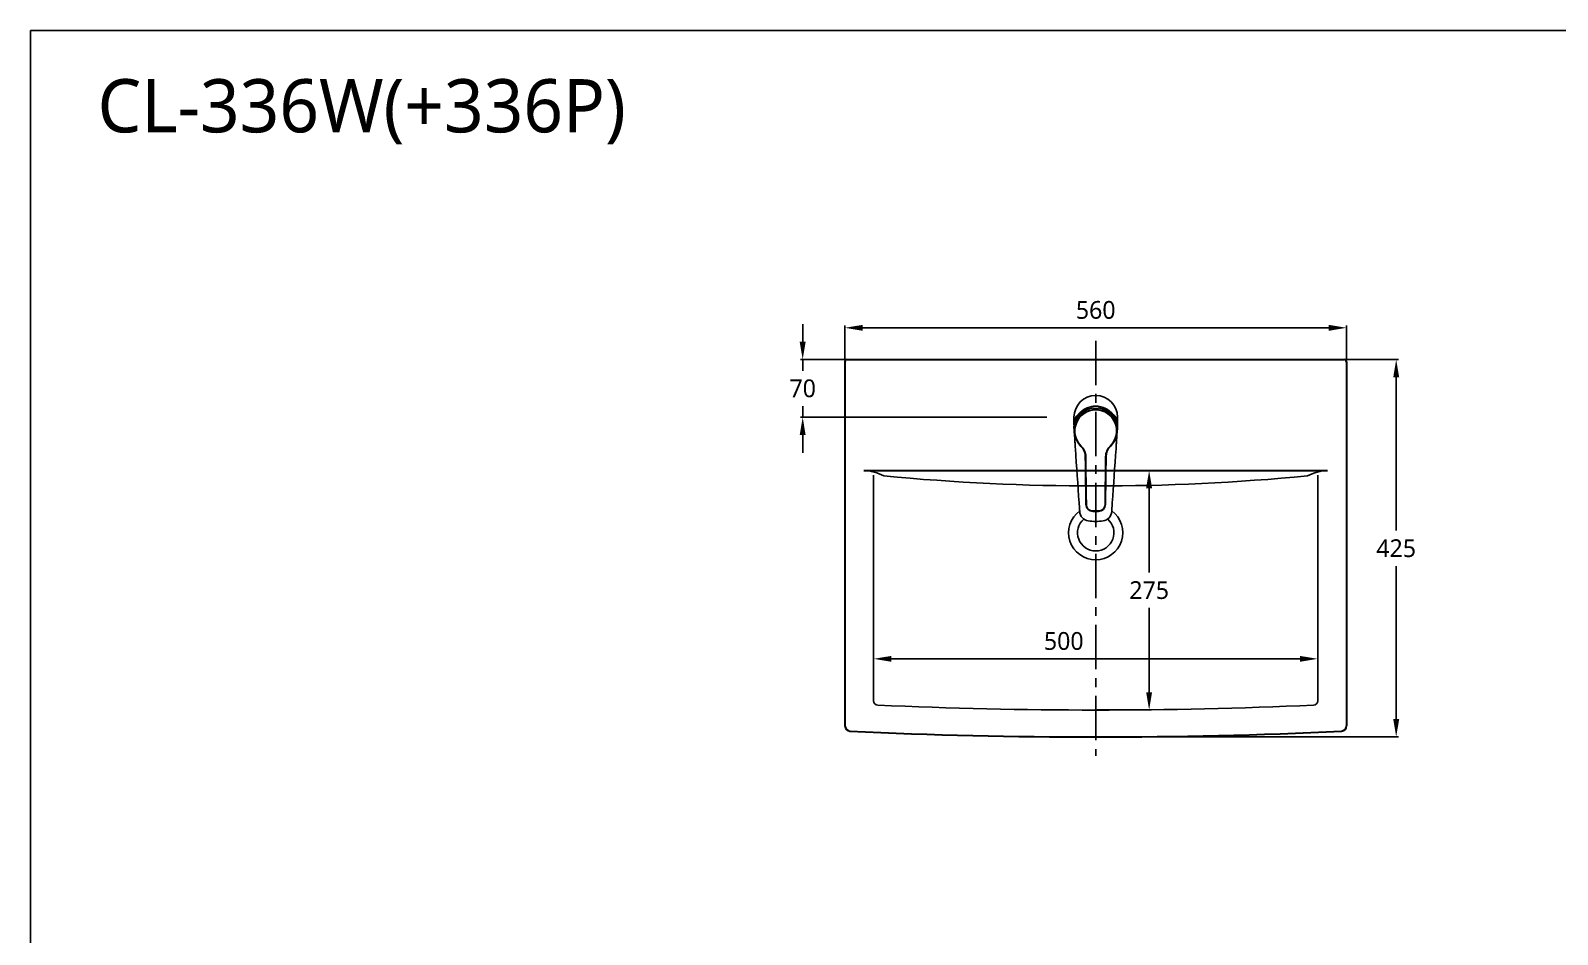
# Model space of a CAD drawing. Extents: x 3289 to 6389, y -51 to 2049.
# Drawn here: x 3289 to 5009, y 1031 to 2049 of the extents above; entities that cross this region are included whole.
import ezdxf

# ---------------------------------------------------------------- set-up
doc = ezdxf.new("R2010")
doc.units = 0
doc.header["$LTSCALE"] = 20
doc.header["$MEASUREMENT"] = 0
doc.linetypes.add('CENTER', pattern=[2, 1.25, -0.25, 0.25, -0.25])
doc.layers.get('0').update_dxf_attribs({"linetype": 'CONTINUOUS'})
doc.layers.get('DEFPOINTS').update_dxf_attribs({"linetype": 'CONTINUOUS'})
for name, color, linetype in [('1', 7, 'CONTINUOUS'), ('5', 5, 'CONTINUOUS'), ('CENTER', 2, 'CENTER')]:
    doc.layers.add(name, color=color, linetype=linetype)
doc.layers.add('c', color=4, linetype='CONTINUOUS', lineweight=30)
doc.styles.add('GHS', font='txt.shx', dxfattribs={"bigfont": '@extfont2.shx'})
doc.styles.get("Standard").update_dxf_attribs({"font": 'NanumGothic.ttf'})
doc.dimstyles.get("Standard").update_dxf_attribs({"dimtxt": 20, "dimasz": 20, "dimexe": 2.5, "dimexo": 1.5, "dimgap": 10, "dimtad": 1, "dimdec": 0, "dimzin": 0, "dimdsep": 46, "dimtxsty": 'Standard', "dimcen": 0, "dimclrd": 3, "dimclre": 3, "dimclrt": 2, "dimadec": 0, "dimazin": 0, "dimtfac": 1, "dimtdec": 0, "dimtmove": 0, "dimatfit": 3, "dimfxl": 1, "dimtolj": 1, "dimtzin": 0, "dimarcsym": 0})

# ---------------------------------------------------------------- blocks, each defined once
blk = doc.blocks.new('*D20')
at = {"color": 3, "lineweight": -2, "transparency": 16777216}
for p, q in [((4159.1, 1698.5), (4159.1, 1718.5)), ((4207.7, 1678.5), (4156.6, 1678.5)), ((4159.1, 1678.5), (4159.1, 1666)), ((4159.1, 1613.5), (4159.1, 1626)), ((4434.3, 1613.5), (4156.6, 1613.5)), ((4159.1, 1593.5), (4159.1, 1573.5))]:
    blk.add_line(p, q, dxfattribs=at)
at = {"color": 3, "transparency": 16777216}
for points in [[(4155.7, 1698.5), (4162.4, 1698.5), (4159.1, 1678.5)], [(4155.7, 1593.5), (4162.4, 1593.5), (4159.1, 1613.5)]]:
    blk.add_solid(points, dxfattribs=at)
at = {"layer": 'DEFPOINTS', "color": 0, "transparency": 16777216}
for p in [(4159.1, 1678.5), (4209.2, 1678.5), (4435.8, 1613.5)]:
    blk.add_point(p, dxfattribs=at)
at = {"color": 2, "transparency": 16777216, "insert": (4159.1, 1646), "char_height": 20, "attachment_point": 5}
blk.add_mtext('\\A1;70', dxfattribs=at)
blk = doc.blocks.new('*D21')
at = {"color": 3, "lineweight": -2, "transparency": 16777216}
for p, q in [((4206.7, 1677.5), (4206.7, 1716.8)), ((4751.7, 1714.3), (4226.7, 1714.3)), ((4771.7, 1677.5), (4771.7, 1716.8))]:
    blk.add_line(p, q, dxfattribs=at)
at = {"color": 3, "transparency": 16777216}
for points in [[(4226.7, 1717.6), (4226.7, 1710.9), (4206.7, 1714.3)], [(4751.7, 1717.6), (4751.7, 1710.9), (4771.7, 1714.3)]]:
    blk.add_solid(points, dxfattribs=at)
at = {"layer": 'DEFPOINTS', "color": 0, "transparency": 16777216}
for p in [(4206.7, 1714.3), (4206.7, 1676), (4771.7, 1676)]:
    blk.add_point(p, dxfattribs=at)
at = {"color": 2, "transparency": 16777216, "insert": (4489.2, 1734.3), "char_height": 20, "attachment_point": 5}
blk.add_mtext('\\A1;560', dxfattribs=at)
blk = doc.blocks.new('*D27')
at = {"color": 3, "lineweight": -2, "transparency": 16777216}
for p, q in [((4431.9, 1553.7), (4551.9, 1553.7)), ((4549.4, 1533.7), (4549.4, 1438.8)), ((4549.4, 1303.9), (4549.4, 1398.8)), ((4490.7, 1283.9), (4551.9, 1283.9))]:
    blk.add_line(p, q, dxfattribs=at)
at = {"color": 3, "transparency": 16777216}
for points in [[(4546, 1533.7), (4552.7, 1533.7), (4549.4, 1553.7)], [(4546, 1303.9), (4552.7, 1303.9), (4549.4, 1283.9)]]:
    blk.add_solid(points, dxfattribs=at)
at = {"layer": 'DEFPOINTS', "color": 0, "transparency": 16777216}
for p in [(4430.4, 1553.7), (4489.2, 1283.9), (4549.4, 1283.9)]:
    blk.add_point(p, dxfattribs=at)
at = {"color": 2, "transparency": 16777216, "insert": (4549.4, 1418.8), "char_height": 20, "attachment_point": 5}
blk.add_mtext('\\A1;275', dxfattribs=at)
blk = doc.blocks.new('*D28')
at = {"color": 3, "lineweight": -2, "transparency": 16777216}
for p, q in [((4239, 1324.4), (4239, 1344)), ((4739.3, 1328.4), (4739.3, 1344)), ((4259, 1341.5), (4719.3, 1341.5))]:
    blk.add_line(p, q, dxfattribs=at)
at = {"color": 3, "transparency": 16777216}
for points in [[(4259, 1344.8), (4259, 1338.2), (4239, 1341.5)], [(4719.3, 1344.8), (4719.3, 1338.2), (4739.3, 1341.5)]]:
    blk.add_solid(points, dxfattribs=at)
at = {"layer": 'DEFPOINTS', "color": 0, "transparency": 16777216}
for p in [(4739.3, 1341.5), (4739.3, 1326.9), (4239, 1322.9)]:
    blk.add_point(p, dxfattribs=at)
at = {"color": 2, "transparency": 16777216, "insert": (4453.2, 1361.5), "char_height": 20, "attachment_point": 5}
blk.add_mtext('\\A1;500', dxfattribs=at)
blk = doc.blocks.new('*D30')
at = {"color": 3, "lineweight": -2, "transparency": 16777216}
for p, q in [((4770.7, 1678.5), (4830.2, 1678.5)), ((4827.7, 1658.5), (4827.7, 1486)), ((4827.7, 1273.6), (4827.7, 1446)), ((4490.7, 1253.6), (4830.2, 1253.6))]:
    blk.add_line(p, q, dxfattribs=at)
at = {"color": 3, "transparency": 16777216}
for points in [[(4824.4, 1658.5), (4831.1, 1658.5), (4827.7, 1678.5)], [(4824.4, 1273.6), (4831.1, 1273.6), (4827.7, 1253.6)]]:
    blk.add_solid(points, dxfattribs=at)
at = {"layer": 'DEFPOINTS', "color": 0, "transparency": 16777216}
for p in [(4769.2, 1678.5), (4489.2, 1253.6), (4827.7, 1253.6)]:
    blk.add_point(p, dxfattribs=at)
at = {"color": 2, "transparency": 16777216, "insert": (4827.7, 1466), "char_height": 20, "attachment_point": 5}
blk.add_mtext('\\A1;425', dxfattribs=at)

msp = doc.modelspace()

# ---------------------------------------------------------------- linework, layer by layer
at = {"color": 7}
for p, q in [((4478.34941, 1678.52507), (4483.74624, 1678.52507)), ((4239.04266, 1294.32493), (4239.04266, 1548.29458)), ((4739.34503, 1294.32493), (4739.34503, 1548.29458))]:
    msp.add_line(p, q, dxfattribs=at)
for centre, radius, start, end in [((4226.07568, 1502.481), 51.24808, 61.48281084, 87.81252179), ((4752.31202, 1502.481), 51.24808, 92.18747821, 118.51718916), ((4489.19385, 1483.52507), 30.5, 126.28607398, 53.71392602), ((4489.19385, 1483.52507), 20.5, 131.19227431, 48.80772569), ((4487.6912, 6728.09349), 5444.22838, 267.43259433, 270.01582859), ((4490.6965, 6728.09349), 5444.22838, 269.98417141, 272.56740567)]:
    msp.add_arc(centre, radius, start, end, dxfattribs=at)
for centre, radius, start, end in [((4489.19385, 4047.62945), 2511.4826, 264.5472974, 275.4527026), ((4244.04266, 1294.32493), 5, 180, 267.43259433), ((4734.34503, 1294.32493), 5, 272.56740567, 0)]:
    msp.add_arc(centre, radius, start, end)
at = {"layer": '1', "color": 7, "linetype": 'Continuous'}
for p, q in [((4486.19385, 1623.70983, 36.5), (4486.19385, 1624.12375, 36.5)), ((4492.19385, 1624.12375, 36.5), (4492.19385, 1623.70983, 36.5)), ((4465.19385, 1601.84266, 36.5), (4465.19385, 1598.19345, 36.5)), ((4513.19385, 1598.19345, 36.5), (4513.19385, 1601.84266, 36.5)), ((4477.59862, 1559.84135, 36.5), (4477.49094, 1569.30657, 36.5)), ((4477.99091, 1569.31227, 36.5), (4478.09859, 1559.84705, 36.5)), ((4500.28911, 1559.84705, 36.5), (4500.39679, 1569.31227, 36.5)), ((4500.89675, 1569.30657, 36.5), (4500.78908, 1559.84135, 36.5)), ((4500.57652, 1542.99182, 36.5), (4500.57803, 1542.99181, 36.5)), ((4486.10268, 1507.54703, 36.5), (4486.10268, 1508.04704, 36.5)), ((4486.10268, 1508.04704, 36.5), (4492.28501, 1508.04704, 36.5)), ((4486.10268, 1507.54703, 36.5), (4492.28501, 1507.54703, 36.5)), ((4492.28501, 1507.54703, 36.5), (4492.28501, 1508.04704, 36.5))]:
    msp.add_line(p, q, dxfattribs=at)
at = {"layer": '1', "color": 7, "linetype": 'Continuous', "extrusion": (0, 0, -1)}
for centre, major_axis, ratio, start_param, end_param in [((4489.19385, 1598.19345, 36.5), (0, -24.17282), 0.992851, 0.7650129596, 5.5181723476), ((4489.19385, 1598.19347, 36.5), (0, -23.67655), 0.992543, 0.7650129596, 5.5181723476), ((4489.19385, 1601.84266, 36.5), (-24, 0), 0.935718, 0, 1.4454684956), ((4489.19385, 1601.84266, 36.5), (-24, 0), 0.935718, 1.696124158, 3.1415926536), ((4461.49199, 1569.12175, 36.5), (0, -16.12768), 0.992083, 3.9066056132, 4.7009281642), ((4461.49199, 1569.12176, 36.5), (0, -16.62396), 0.992543, 3.9066056132, 4.7009281642), ((4516.89571, 1569.12176, 36.5), (0, -16.62396), 0.992543, 1.582257143, 2.376579694), ((4516.89571, 1569.12175, 36.5), (0, -16.12768), 0.992083, 1.582257143, 2.376579694), ((4484.5947, 1560.22625, 36.5), (-2.47819, 218.64475), 0.032013, 4.6338460931, 4.7109914189), ((4484.5947, 1560.22627, 36.5), (-2.47802, 218.62987), 0.029729, 4.633846093, 4.7109914191), ((4493.793, 1560.22627, 36.5), (-2.47802, -218.62987), 0.029729, 4.7137865417, 4.7909318677), ((4493.793, 1560.22625, 36.5), (-2.47819, -218.64475), 0.032013, 4.7137865417, 4.7909318677)]:
    msp.add_ellipse(centre, major_axis=major_axis, ratio=ratio, start_param=start_param, end_param=end_param, dxfattribs=at)
at = {"layer": '1', "color": 7, "linetype": 'Continuous'}
for centre, major_axis, ratio, start_param, end_param in [((4472.91901, 1581.11383, 36.5), (-0.34762, -0.35939), 0.000015, 4.7123730788, 6.3712122468), ((4477.99094, 1569.31227, 36.5), (-0.49997, -0.00569), 0.000022, 4.7124339599, 6.281755616), ((4500.39676, 1569.31227, 36.5), (-0.49997, 0.00569), 0.000022, 3.1423044831, 4.712343232), ((4505.46869, 1581.11383, 36.5), (0.34762, -0.35939), 0.000015, 6.195158368, 7.8539975355), ((4478.09861, 1559.84704, 36.5), (-0.49997, -0.00569), 0.000022, 4.7124339599, 6.2817556166), ((4500.28909, 1559.84704, 36.5), (-0.49997, 0.00569), 0.000022, 3.1423044831, 4.712343232), ((4478.30962, 1542.99864, 36.5), (-0.49995, -0.00684), 0.000022, 4.7124451401, 6.283743557), ((4500.07808, 1542.99864, 36.5), (-0.49995, 0.00684), 0.000022, 3.1423726129, 4.7123332829), ((4478.69157, 1515.41338, 36.5), (-0.49995, -0.00702), 0.000022, 4.7124463904, 6.2848620927), ((4499.69612, 1515.41338, 36.5), (-0.49995, 0.00702), 0.000022, 3.142382966, 4.712333291)]:
    msp.add_ellipse(centre, major_axis=major_axis, ratio=ratio, start_param=start_param, end_param=end_param, dxfattribs=at)
for points, knots in [([(4492.19385, 1623.70983, 36.5), (4492.19385, 1623.66909, 36.5), (4492.13636, 1623.63517, 36.5), (4491.91621, 1623.58426, 36.5), (4491.75061, 1623.56648, 36.5), (4491.33463, 1623.54325, 36.5), (4491.0781, 1623.53739, 36.5), (4490.5099, 1623.53141, 36.5), (4490.19013, 1623.53107, 36.5), (4489.53506, 1623.53094, 36.5), (4489.19078, 1623.53108, 36.5), (4488.52651, 1623.53097, 36.5), (4488.19727, 1623.53076, 36.5), (4487.59596, 1623.5336, 36.5), (4487.31578, 1623.53681, 36.5), (4486.84091, 1623.55262, 36.5), (4486.64024, 1623.56568, 36.5), (4486.3472, 1623.60651, 36.5), (4486.25085, 1623.63498, 36.5), (4486.20023, 1623.68312, 36.5), (4486.19385, 1623.69609, 36.5), (4486.19385, 1623.70983, 36.5)], [0, 0, 0, 0, 0.1068488527, 0.1068488527, 0.2136620251, 0.2136620251, 0.321009761, 0.321009761, 0.4287284182, 0.4287284182, 0.5358739252, 0.5358739252, 0.6424034434, 0.6424034434, 0.7492201446, 0.7492201446, 0.8567851395, 0.8567851395, 0.9644038311, 0.9644038311, 1, 1, 1, 1]), ([(4478.30959, 1542.99865, 36.5), (4478.36884, 1538.66572, 36.5), (4478.42839, 1534.3328, 36.5), (4478.55557, 1525.13771, 36.5), (4478.62328, 1520.27555, 36.5), (4478.69155, 1515.41339, 36.5)], [0, 0, 0, 0, 0.4712209705, 0.4712209705, 1, 1, 1, 1]), ([(4499.69614, 1515.41339, 36.5), (4499.75699, 1519.7463, 36.5), (4499.81738, 1524.07921, 36.5), (4499.94475, 1533.2743, 36.5), (4500.01163, 1538.13647, 36.5), (4500.07811, 1542.99865, 36.5)], [0, 0, 0, 0, 0.4712209719, 0.4712209719, 1, 1, 1, 1]), ([(4486.10268, 1507.55815, 36.5), (4484.02967, 1507.55815, 36.5), (4481.99933, 1508.41268, 36.5), (4479.09926, 1511.3, 36.5), (4478.23143, 1513.33412, 36.5), (4478.20218, 1515.4065, 36.5)], [0, 0, 0, 0, 0.5, 0.5, 1, 1, 1, 1]), ([(4478.69155, 1515.41339, 36.5), (4478.71889, 1513.46631, 36.5), (4479.52657, 1511.56851, 36.5), (4482.24771, 1508.85166, 36.5), (4484.15496, 1508.04704, 36.5), (4486.10268, 1508.04704, 36.5)], [0, 0, 0, 0, 0.5, 0.5, 1, 1, 1, 1]), ([(4492.28501, 1508.04704, 36.5), (4494.23273, 1508.04704, 36.5), (4496.13561, 1508.84889, 36.5), (4498.85933, 1511.56511, 36.5), (4499.66881, 1513.4663, 36.5), (4499.69614, 1515.41339, 36.5)], [0, 0, 0, 0, 0.5, 0.5, 1, 1, 1, 1]), ([(4500.18552, 1515.4065, 36.5), (4500.15627, 1513.33447, 36.5), (4499.29528, 1511.31132, 36.5), (4496.39903, 1508.41881, 36.5), (4494.35766, 1507.55815, 36.5), (4492.28501, 1507.55815, 36.5)], [0, 0, 0, 0, 0.5, 0.5, 1, 1, 1, 1])]:
    msp.add_open_spline(points, degree=3, knots=knots, dxfattribs=at)
for points in [[(4477.80979, 1542.99181, 36.5), (4477.99757, 1529.19904, 36.5), (4478.19367, 1515.40639, 36.5)], [(4500.19587, 1515.40636, 36.5), (4500.39027, 1529.19904, 36.5), (4500.57655, 1542.99182, 36.5)]]:
    msp.add_open_spline(points, degree=2, dxfattribs=at)
at = {"layer": '5', "color": 7, "linetype": 'Continuous'}
for p, q in [((4464.69385, 1613.52507, 36.5), (4464.69385, 1605.56143, 36.5)), ((4513.69385, 1605.56143, 36.5), (4513.69385, 1613.52507, 36.5))]:
    msp.add_line(p, q, dxfattribs=at)
at = {"layer": '5', "color": 212}
msp.add_lwpolyline([(3289.19385, 2049.02599), (6389.19385, 2049.02599), (6389.19385, -50.97401), (3289.19385, -50.97401)], close=True, dxfattribs=at)
at = {"layer": '5', "color": 7, "linetype": 'Continuous'}
msp.add_ellipse((4489.19385, 1613.52507), major_axis=(0, -24.68399), ratio=0.992546, start_param=1.5707963423, end_param=4.7123889855, dxfattribs=at)
at = {"layer": '5', "color": 7, "linetype": 'Continuous', "extrusion": (0, 0, -1)}
for centre, major_axis, start_param, end_param in [((4489.19397, 1322.2676, 36.5), (-300.45686, 4332.81638), 4.7574452124, 4.771564149), ((4489.19383, 1322.26872, 36.5), (-300.45611, -4332.80567), 4.6532139229, 4.6673328944)]:
    msp.add_ellipse(centre, major_axis=major_axis, ratio=0.001187, start_param=start_param, end_param=end_param, dxfattribs=at)
at = {"layer": '5', "color": 7, "linetype": 'Continuous'}
for points, knots in [([(4469.56471, 1616.42221, 36.5), (4471.8313, 1619.41616, 36.5), (4474.8207, 1621.87854, 36.5), (4479.88354, 1624.38031, 36.5), (4481.69917, 1625.03057, 36.5), (4485.38036, 1625.88874, 36.5), (4487.25745, 1626.10794, 36.5), (4493.00236, 1626.11287, 36.5), (4496.78553, 1625.22535, 36.5), (4503.55396, 1621.88916, 36.5), (4506.54528, 1619.43085, 36.5), (4508.82299, 1616.42221, 36.5)], [0, 0, 0, 0, 0.25, 0.25, 0.375, 0.375, 0.5, 0.5, 0.75, 0.75, 1, 1, 1, 1]), ([(4467.10684, 1612.41435, 36.5), (4467.08135, 1612.36153, 36.5), (4466.34725, 1610.84079, 36.5), (4465.22697, 1607.69754, 36.5), (4464.65921, 1603.63322, 36.5), (4464.6926, 1600.97583, 36.5), (4464.78938, 1599.74546, 36.5), (4464.86852, 1598.92454, 36.5), (4465.02219, 1597.17498, 36.5), (4465.14212, 1595.62969, 36.5), (4465.23016, 1594.49544, 36.5)], [0, 0, 0, 0, 0.0096401861, 0.277537898, 0.5440080451, 0.6786094454, 0.7123699266, 0.7461355781, 0.8136629996, 1, 1, 1, 1]), ([(4467.11998, 1612.55115, 36.5), (4466.06219, 1610.37558, 36.5), (4465.33541, 1608.0444, 36.5), (4464.85665, 1604.86585, 36.5), (4464.77812, 1604.09091, 36.5), (4464.73719, 1603.31369, 36.5)], [0, 0, 0, 0, 0.7583464892, 0.7583464892, 1, 1, 1, 1]), ([(4464.75391, 1606.66779, 36.5), (4464.81244, 1607.46991, 36.5), (4464.91168, 1608.14892, 36.5), (4465.17258, 1609.45562, 36.5), (4465.33653, 1610.07296, 36.5), (4465.88386, 1611.74964, 36.5), (4466.31706, 1612.63958, 36.5), (4467.1773, 1614.04687, 36.5), (4467.60476, 1614.55703, 36.5), (4468.0502, 1614.89249, 36.5), (4468.17807, 1614.95188, 36.5), (4468.14955, 1614.6738, 36.5), (4468.1015, 1614.51796, 36.5), (4467.71912, 1613.73038, 36.5), (4467.39157, 1613.10975, 36.5), (4467.11998, 1612.55115, 36.5)], [0, 0, 0, 0, 0.125, 0.125, 0.25, 0.25, 0.5, 0.5, 0.75, 0.75, 0.875, 0.875, 0.9375, 0.9375, 1, 1, 1, 1]), ([(4464.7609, 1606.88912, 36.5), (4464.76077, 1606.92884, 36.5), (4464.76085, 1607.03134, 36.5), (4464.76207, 1607.11685, 36.5), (4464.76329, 1607.16523, 36.5)], [0, 0, 0, 0, 0.3632630274, 1, 1, 1, 1]), ([(4467.10684, 1612.41435, 36.5), (4467.36736, 1612.97448, 36.5), (4467.64479, 1613.52719, 36.5), (4468.05631, 1614.36891, 36.5), (4468.17251, 1614.6364, 36.5), (4468.31753, 1615.11211, 36.5), (4468.21901, 1615.1143, 36.5), (4467.83699, 1614.94173, 36.5), (4467.39546, 1614.46869, 36.5), (4466.49781, 1613.11652, 36.5), (4466.02507, 1612.21415, 36.5), (4465.42553, 1610.50765, 36.5), (4465.2426, 1609.87298, 36.5), (4464.94511, 1608.49098, 36.5), (4464.82913, 1607.75509, 36.5), (4464.7609, 1606.88912, 36.5)], [0, 0, 0, 0, 0.0625, 0.0625, 0.125, 0.125, 0.25, 0.25, 0.5, 0.5, 0.75, 0.75, 0.875, 0.875, 1, 1, 1, 1]), ([(4469.56461, 1616.42224, 36.5), (4469.10564, 1615.78426, 36.5), (4468.1877, 1614.50832, 36.5), (4467.46713, 1613.11234, 36.5), (4467.10684, 1612.41435, 36.5)], [0, 0, 0, 0, 0.5000039789, 1, 1, 1, 1]), ([(4511.28085, 1612.41435, 36.5), (4510.92057, 1613.11234, 36.5), (4510.2, 1614.50832, 36.5), (4509.28206, 1615.78426, 36.5), (4508.82308, 1616.42224, 36.5)], [0, 0, 0, 0, 0.4999960211, 1, 1, 1, 1]), ([(4513.62679, 1606.88912, 36.5), (4513.55856, 1607.75509, 36.5), (4513.44259, 1608.49098, 36.5), (4513.1451, 1609.87298, 36.5), (4512.96217, 1610.50765, 36.5), (4512.36263, 1612.21415, 36.5), (4511.88989, 1613.11652, 36.5), (4510.99223, 1614.46869, 36.5), (4510.55071, 1614.94173, 36.5), (4510.16869, 1615.1143, 36.5), (4510.07017, 1615.11211, 36.5), (4510.21519, 1614.6364, 36.5), (4510.33139, 1614.36891, 36.5), (4510.74291, 1613.52719, 36.5), (4511.02034, 1612.97448, 36.5), (4511.28085, 1612.41435, 36.5)], [0, 0, 0, 0, 0.125, 0.125, 0.25, 0.25, 0.5, 0.5, 0.75, 0.75, 0.875, 0.875, 0.9375, 0.9375, 1, 1, 1, 1]), ([(4511.26772, 1612.55115, 36.5), (4510.99613, 1613.10975, 36.5), (4510.66857, 1613.73038, 36.5), (4510.28619, 1614.51796, 36.5), (4510.23814, 1614.6738, 36.5), (4510.20963, 1614.95188, 36.5), (4510.33749, 1614.89249, 36.5), (4510.78294, 1614.55703, 36.5), (4511.2104, 1614.04687, 36.5), (4512.07063, 1612.63958, 36.5), (4512.50384, 1611.74964, 36.5), (4513.05117, 1610.07296, 36.5), (4513.21512, 1609.45562, 36.5), (4513.47601, 1608.14892, 36.5), (4513.57526, 1607.46991, 36.5), (4513.63378, 1606.66779, 36.5)], [0, 0, 0, 0, 0.0625, 0.0625, 0.125, 0.125, 0.25, 0.25, 0.5, 0.5, 0.75, 0.75, 0.875, 0.875, 1, 1, 1, 1]), ([(4513.65054, 1603.313, 36.5), (4513.60962, 1604.09046, 36.5), (4513.53108, 1604.86562, 36.5), (4513.05229, 1608.0444, 36.5), (4512.32551, 1610.37558, 36.5), (4511.26772, 1612.55115, 36.5)], [0, 0, 0, 0, 0.2417075056, 0.2417075056, 1, 1, 1, 1]), ([(4513.15753, 1594.49544, 36.5), (4513.24558, 1595.62969, 36.5), (4513.36551, 1597.17498, 36.5), (4513.51918, 1598.92454, 36.5), (4513.59832, 1599.74546, 36.5), (4513.69509, 1600.97583, 36.5), (4513.72849, 1603.63322, 36.5), (4513.16073, 1607.69754, 36.5), (4512.04044, 1610.84079, 36.5), (4511.30635, 1612.36153, 36.5), (4511.28085, 1612.41435, 36.5)], [0, 0, 0, 0, 0.1863370004, 0.2538644219, 0.2876300734, 0.3213905546, 0.4559919549, 0.722462102, 0.9903598139, 1, 1, 1, 1]), ([(4513.62441, 1607.16523, 36.5), (4513.62563, 1607.11685, 36.5), (4513.62685, 1607.03134, 36.5), (4513.62692, 1606.92884, 36.5), (4513.62679, 1606.88912, 36.5)], [0, 0, 0, 0, 0.6367369726, 1, 1, 1, 1]), ([(4465.23016, 1594.49544, 36.5), (4465.2675, 1593.98551, 36.5), (4465.42523, 1591.83107, 36.5), (4465.61583, 1588.85271, 36.5), (4465.81823, 1585.56149, 36.5), (4466.018, 1582.27009, 36.5), (4466.1814, 1579.80229, 36.5), (4466.29034, 1578.15708, 36.5)], [0, 0, 0, 0, 0.0936749935, 0.3957793201, 0.546834463, 0.6978896574, 1, 1, 1, 1]), ([(4512.09736, 1578.15708, 36.5), (4512.2063, 1579.80229, 36.5), (4512.3697, 1582.27009, 36.5), (4512.56947, 1585.56149, 36.5), (4512.77187, 1588.85271, 36.5), (4512.96247, 1591.83107, 36.5), (4513.1202, 1593.98551, 36.5), (4513.15753, 1594.49544, 36.5)], [0, 0, 0, 0, 0.3021103426, 0.453165537, 0.6042206799, 0.9063250065, 1, 1, 1, 1]), ([(4480.82256, 1496.81159, 36.5), (4478.23779, 1497.16577, 36.5), (4475.86599, 1498.45826, 36.5), (4472.39718, 1502.32012, 36.5), (4471.37383, 1504.78509, 36.5), (4471.19492, 1507.36705, 36.5)], [0, 0, 0, 0, 0.5, 0.5, 1, 1, 1, 1]), ([(4507.19277, 1507.36705, 36.5), (4507.01386, 1504.78509, 36.5), (4505.99052, 1502.32012, 36.5), (4502.52171, 1498.45826, 36.5), (4500.1499, 1497.16577, 36.5), (4497.56514, 1496.81159, 36.5)], [0, 0, 0, 0, 0.5, 0.5, 1, 1, 1, 1])]:
    msp.add_open_spline(points, degree=3, knots=knots, dxfattribs=at)
for points, degree in [([(4464.69393, 1605.64023, 36.5), (4464.70385, 1605.2453, 36.5)], 1), ([(4464.7609, 1606.88912, 36.5), (4464.71906, 1606.3578, 36.5), (4464.69399, 1605.78521, 36.5), (4464.70355, 1605.05992, 36.5)], 3), ([(4464.70345, 1605.27214, 36.5), (4464.70306, 1605.80614, 36.5), (4464.7232, 1606.24688, 36.5), (4464.75391, 1606.66777, 36.5)], 3), ([(4464.76329, 1607.16523, 36.5), (4464.75361, 1607.05496, 36.5), (4464.74488, 1606.94377, 36.5), (4464.73714, 1606.83169, 36.5)], 3), ([(4464.7609, 1606.88912, 36.5), (4464.75952, 1606.81528, 36.5), (4464.75719, 1606.7415, 36.5), (4464.75391, 1606.66778, 36.5)], 3), ([(4469.56461, 1616.42224, 36.5), (4469.46072, 1616.44585, 36.5), (4469.17767, 1616.38552, 36.5), (4468.57464, 1615.97797, 36.5), (4467.85346, 1615.26247, 36.5), (4467.07715, 1614.24243, 36.5), (4466.31041, 1612.92511, 36.5), (4465.61704, 1611.31147, 36.5), (4465.06147, 1609.40538, 36.5), (4464.83145, 1607.94203, 36.5), (4464.76329, 1607.16523, 36.5)], 3), ([(4467.11998, 1612.55115, 36.5), (4467.11855, 1612.50415, 36.5), (4467.11417, 1612.45854, 36.5), (4467.10684, 1612.41435, 36.5)], 3), ([(4513.62441, 1607.16523, 36.5), (4513.55624, 1607.94203, 36.5), (4513.32623, 1609.40538, 36.5), (4512.77066, 1611.31147, 36.5), (4512.07729, 1612.92511, 36.5), (4511.31055, 1614.24243, 36.5), (4510.53424, 1615.26247, 36.5), (4509.81306, 1615.97797, 36.5), (4509.21002, 1616.38552, 36.5), (4508.92697, 1616.44585, 36.5), (4508.82308, 1616.42224, 36.5)], 3), ([(4511.28085, 1612.41435, 36.5), (4511.27353, 1612.45854, 36.5), (4511.26915, 1612.50415, 36.5), (4511.26772, 1612.55115, 36.5)], 3), ([(4513.65056, 1606.83169, 36.5), (4513.64282, 1606.94377, 36.5), (4513.63409, 1607.05496, 36.5), (4513.62441, 1607.16523, 36.5)], 3), ([(4513.63379, 1606.66778, 36.5), (4513.63051, 1606.7415, 36.5), (4513.62817, 1606.81528, 36.5), (4513.62679, 1606.88912, 36.5)], 3), ([(4513.68414, 1605.05992, 36.5), (4513.69371, 1605.78521, 36.5), (4513.66864, 1606.3578, 36.5), (4513.62679, 1606.88912, 36.5)], 3), ([(4513.63379, 1606.66777, 36.5), (4513.6645, 1606.24688, 36.5), (4513.68463, 1605.80614, 36.5), (4513.68425, 1605.27214, 36.5)], 3), ([(4513.68163, 1605.20372, 36.5), (4513.69376, 1605.64023, 36.5)], 1), ([(4470.52289, 1517.06563, 36.5), (4470.68752, 1514.68967, 36.5), (4470.85214, 1512.31372, 36.5), (4471.01679, 1509.93779, 36.5)], 3), ([(4507.37091, 1509.93779, 36.5), (4507.53555, 1512.31372, 36.5), (4507.70018, 1514.68967, 36.5), (4507.86481, 1517.06563, 36.5)], 3), ([(4480.82256, 1496.81159, 36.5), (4486.37843, 1496.0503, 36.5), (4492.00633, 1496.04991, 36.5), (4497.56514, 1496.81159, 36.5)], 3)]:
    msp.add_open_spline(points, degree=degree, dxfattribs=at)
for points, weights in [([(4471.01679, 1509.93779, 36.5), (4471.10585, 1508.65244, 36.5), (4471.19492, 1507.36705, 36.5)], [0.500000017234, 0.499999982766, 0.500000017234]), ([(4507.19277, 1507.36705, 36.5), (4507.28185, 1508.65244, 36.5), (4507.37091, 1509.93779, 36.5)], [0.500000019311, 0.499999980689, 0.500000019311])]:
    msp.add_rational_spline(points, weights, degree=2, dxfattribs=at)
at = {"layer": 'c', "color": 7}
for p, q in [((4206.69385, 1676.02507), (4206.69385, 1266.077)), ((4209.19385, 1678.52507), (4769.19385, 1678.52507)), ((4771.69385, 1676.02507), (4771.69385, 1266.077)), ((4228.03179, 1553.69174), (4750.35591, 1553.69174))]:
    msp.add_line(p, q, dxfattribs=at)
for centre, radius, start, end in [((4209.19385, 1676.02507), 2.5, 90, 180), ((4769.19385, 1676.02507), 2.5, 0, 90), ((4212.69385, 1266.077), 6, 180, 266.94249446), ((4489.19385, 7132.91278), 5879.34768, 267.301318753, 272.698681247), ((4765.69385, 1266.077), 6, 273.05750554, 0)]:
    msp.add_arc(centre, radius, start, end, dxfattribs=at)
at = {"layer": 'CENTER', "color": 1, "linetype": 'CENTER', "ltscale": 2}
msp.add_line((4489.19385, 1699.77307), (4489.19385, 1232.31711), dxfattribs=at)

# ---------------------------------------------------------------- texts
at = {"insert": (3364.5858, 1994.30392), "char_height": 60, "width": 460, "attachment_point": 1, "style": 'GHS'}
msp.add_mtext('{\\fNanumGothic|b0|i0|c0|p50;CL-336W(+336P)}', dxfattribs=at)

# ---------------------------------------------------------------- dimensions: what is measured, and where the dimension line sits
dim = msp.add_linear_dim(base=(4206.69385, 1714.25564), p1=(4771.69385, 1676.02507), p2=(4206.69385, 1676.02507), angle=180, text='560', dimstyle='Standard')
dim.commit()
dim.dimension.update_dxf_attribs({"geometry": '*D21', "text_midpoint": (4489.19385, 1734.25564)})
dim = msp.add_linear_dim(base=(4159.05762, 1678.52507), p1=(4435.80167, 1613.52507), p2=(4209.19385, 1678.52507), angle=90, text='70', dimstyle='Standard', override={"dimtih": 1, "dimtoh": 1, "dimfxl": 1.25, "dimarcsym": 1})
dim.commit()
dim.dimension.update_dxf_attribs({"geometry": '*D20', "text_midpoint": (4159.05762, 1646.02507), "dimtype": 160})
dim = msp.add_linear_dim(base=(4827.72138, 1253.5651), p1=(4769.19385, 1678.52507), p2=(4489.19385, 1253.5651), angle=90, dimstyle='Standard', override={"dimtih": 1, "dimtoh": 1, "dimfxl": 1.25, "dimarcsym": 1})
dim.commit()
dim.dimension.update_dxf_attribs({"geometry": '*D30', "text_midpoint": (4827.72138, 1466.04509)})
dim = msp.add_linear_dim(base=(4549.37748, 1283.86531), p1=(4430.37135, 1553.69174), p2=(4489.19385, 1283.86531), angle=90, text='275', dimstyle='Standard', override={"dimtih": 1, "dimtoh": 1, "dimfxl": 1.25, "dimarcsym": 1})
dim.commit()
dim.dimension.update_dxf_attribs({"geometry": '*D27', "text_midpoint": (4549.37748, 1418.77853)})
dim = msp.add_linear_dim(base=(4739.34503, 1341.49175), p1=(4239.04266, 1322.9131), p2=(4739.34503, 1326.90238), text='500', dimstyle='Standard', override={"dimfxl": 1.25})
dim.commit()
dim.dimension.update_dxf_attribs({"geometry": '*D28', "text_midpoint": (4453.23623, 1341.49175), "dimtype": 160})

doc.saveas('drawing.dxf')
